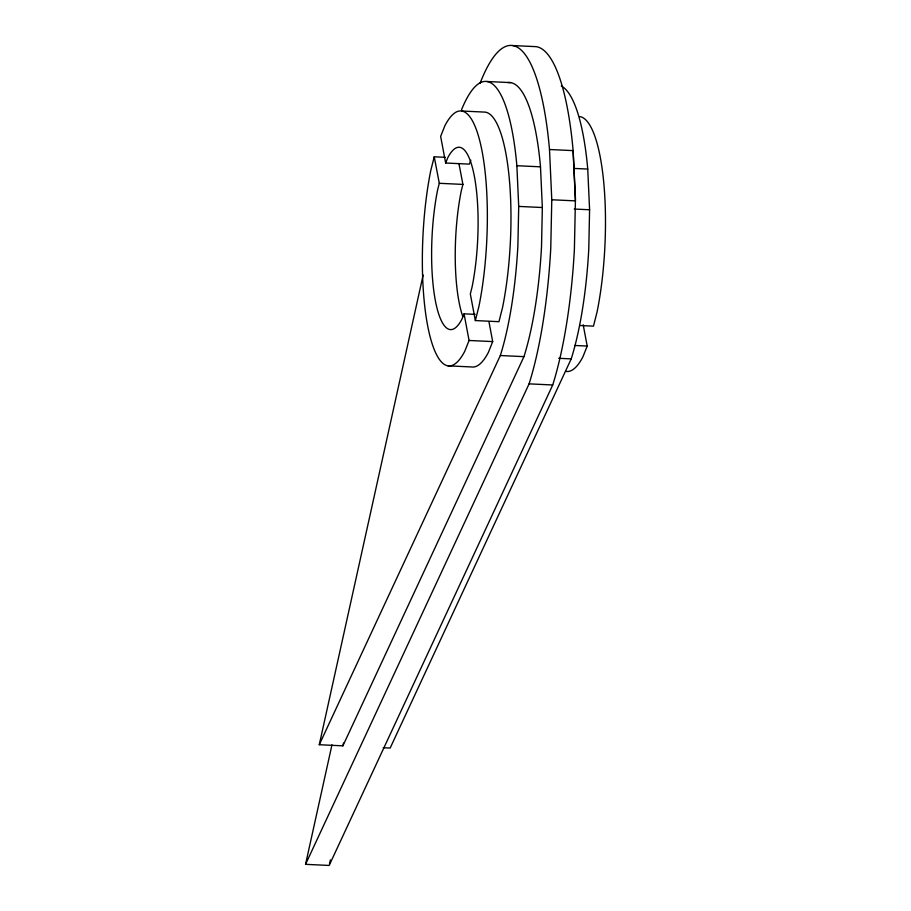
<?xml version="1.0" encoding="UTF-8"?>
<svg xmlns="http://www.w3.org/2000/svg" width="911" height="911" viewBox="0 0 911 911"><rect width="100%" height="100%" fill="white"/><g stroke="black" fill="none" stroke-linecap="round" stroke-linejoin="round"><path stroke-width="1.37" d="M461.49 109.889A158.32 39.663 -87.3 0 1 516.867 165.711L518.712 206.41L517.892 245.537A158.32 39.663 -87.3 0 1 500.333 355.529L319.271 744.72L342.889 745.836L523.962 356.645A158.32 39.663 -87.3 0 0 541.521 246.653L542.341 207.526L540.496 166.827A158.32 39.663 -87.3 0 0 508.031 82.571M480.051 83.334A195.455 48.966 -87.3 0 1 549.504 149.506L551.781 199.76L550.768 248.054A195.455 48.966 -87.3 0 1 529.086 383.861L305.549 864.334L329.167 865.45L552.715 384.977A195.455 48.966 -87.3 0 0 574.397 249.17L575.456 198.427L573.121 150.622A195.455 48.966 -87.3 0 0 536.237 46.666L512.608 45.55M561.267 85.976A158.32 39.663 -87.3 0 1 587.743 169.059L589.588 209.758L588.779 248.885A158.32 39.663 -87.3 0 1 571.22 358.888L390.147 748.068L383.201 747.737M319.271 744.72L423.137 275.031M305.549 864.334L331.968 744.856M342.889 745.836L343.504 743.057M329.475 864.061L330.397 859.893M445.354 157.33L434.24 156.806L430.766 170.539A127.631 31.976 -87.3 0 0 427.532 325.102A127.631 31.976 -87.3 0 0 464.804 351.179L469.074 340.475L464.052 313.839L475.166 314.363M434.24 156.806L439.296 183.293L437.622 189.875A91.282 22.866 -87.3 0 0 435.321 300.414A91.282 22.866 -87.3 0 0 461.968 319.066L464.052 313.839M458.928 163.502L462.913 184.409L461.251 190.991A91.282 22.866 -87.3 0 0 462.868 316.732M461.718 111.017L485.335 112.133A127.631 31.976 -87.3 0 1 502.565 307.428L498.966 321.685L475.348 320.57L478.947 306.312A127.631 31.976 -87.3 0 0 482.17 151.75A127.631 31.976 -87.3 0 0 444.91 125.672L440.639 136.377L445.661 163.012L469.29 164.128L470.85 160.211M445.661 163.012L447.745 157.797A91.282 22.866 -87.3 0 1 474.392 176.438A91.282 22.866 -87.3 0 1 472.08 286.976L470.327 293.934L475.348 320.57M488.934 321.617L492.692 341.591L488.433 352.295A127.631 31.976 -87.3 0 1 471.625 366.951L447.996 365.835M583.188 324.76L587.196 346.066L582.938 356.77A127.631 31.976 -87.3 0 1 566.13 371.426M486.986 81.5L510.615 82.616M549.504 149.506L573.121 150.622L575.399 200.875L551.781 199.76M516.867 165.711L540.496 166.827M573.85 168.41L587.743 169.059M439.296 183.293L462.913 184.409M518.712 206.41L542.341 207.526M574.306 209.04L589.588 209.758M579.578 325.5L593.471 326.149L597.081 311.904A127.631 31.976 -87.3 0 0 579.851 116.608M469.074 340.475L492.692 341.591M574.693 345.474L587.196 346.066M500.333 355.529L523.962 356.645M558.705 358.296L571.22 358.888M529.086 383.861L552.715 384.977"/></g></svg>
